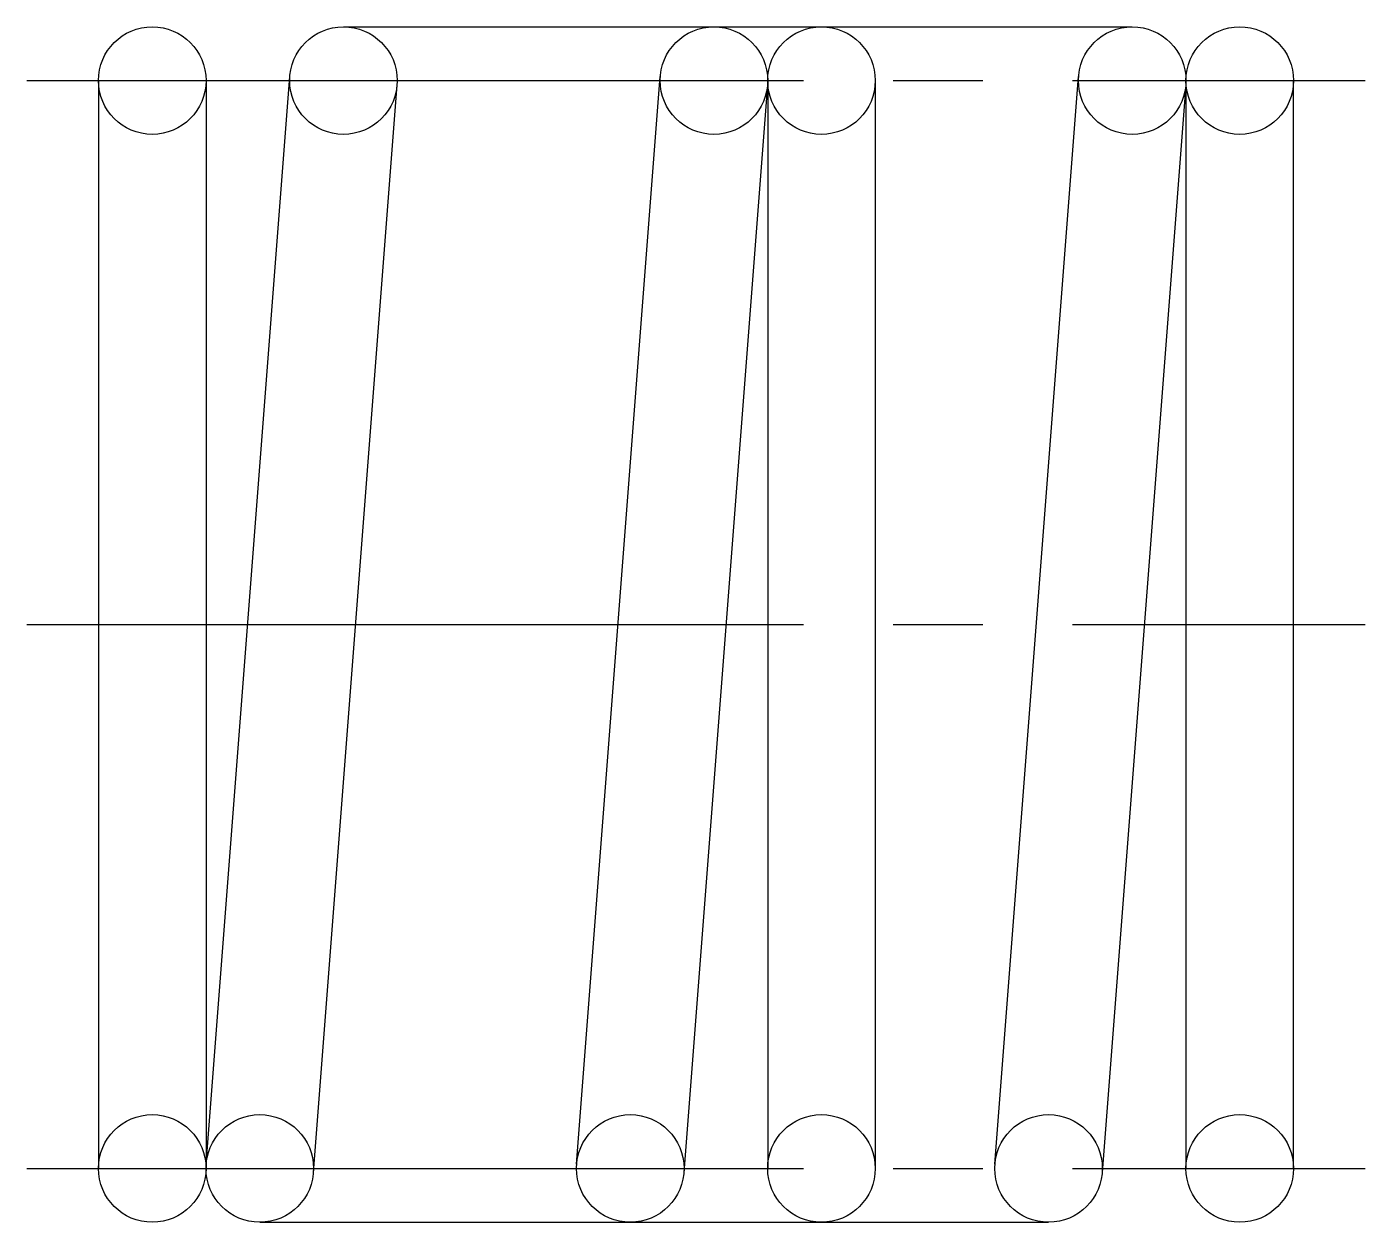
# Model space of a CAD drawing. Extents: x 4.1 to 25.5, y 7.5 to 25.3.
# Drawn here: x 19.92 to 25.52, y 20.3 to 25.3 of the extents above; entities outside this region: 2.
import ezdxf

# ---------------------------------------------------------------- set-up
doc = ezdxf.new("R2010")
doc.units = 0
doc.header["$LTSCALE"] = 0.25
doc.linetypes.add('CENTER', pattern=[17.5, 13, -1.5, 1.5, -1.5])
doc.linetypes.add('PHANTOM', pattern=[63.5, 31.75, -6.35, 6.35, -6.35, 6.35, -6.35])
doc.layers.get('0').update_dxf_attribs({"linetype": 'CONTINUOUS'})
doc.layers.add('CENTER', color=1, linetype='CENTER')
doc.styles.get("Standard").update_dxf_attribs({"font": 'txt.shx'})

msp = doc.modelspace()

# ---------------------------------------------------------------- linework, layer by layer
at = {"color": 3, "linetype": 'PHANTOM'}
for p, q in [((21.2492, 25.3019), (24.5492, 25.3019)), ((22.2249, 20.5442), (22.5749, 25.0942)), ((23.0235, 25.0597), (22.6735, 20.5097)), ((23.0242, 25.0769), (23.0242, 20.5269)), ((23.4742, 25.0769), (23.4742, 20.5269)), ((20.8992, 20.3019), (24.1992, 20.3019))]:
    msp.add_line(p, q, dxfattribs=at)
for p, q in [((20.6749, 20.5442), (21.0249, 25.0942)), ((23.9749, 20.5442), (24.3249, 25.0942)), ((20.2242, 25.0769), (20.2242, 20.5269)), ((20.6742, 25.0769), (20.6742, 20.5269)), ((21.1235, 20.5097), (21.4735, 25.0597)), ((24.7735, 25.0597), (24.4235, 20.5097)), ((24.7742, 25.0769), (24.7742, 20.5269)), ((25.2242, 20.5269), (25.2242, 25.0769))]:
    msp.add_line(p, q)
for centre in [(20.4492, 25.0769), (21.2492, 25.0769), (24.5492, 25.0769), (24.9992, 25.0769), (20.4492, 20.5269), (20.8992, 20.5269), (24.1992, 20.5269), (24.9992, 20.5269)]:
    msp.add_circle(centre, 0.225)
for centre in [(22.7992, 25.0769), (23.2492, 25.0769), (22.4492, 20.5269), (23.2492, 20.5269)]:
    msp.add_circle(centre, 0.225, dxfattribs=at)
at = {"layer": 'CENTER', "color": 1, "linetype": 'CENTER'}
for p, q in [((19.9242, 25.0769), (25.5242, 25.0769)), ((19.9242, 22.8019), (25.5242, 22.8019)), ((19.9242, 20.5269), (25.5242, 20.5269))]:
    msp.add_line(p, q, dxfattribs=at)

# ---------------------------------------------------------------- texts
for s, p in [('UM5-5', (4.0197, 9.0488)), ('UM05', (4.0197, 7.5488))]:
    msp.add_text(s, height=0.4).set_placement(p)

doc.saveas('drawing.dxf')
